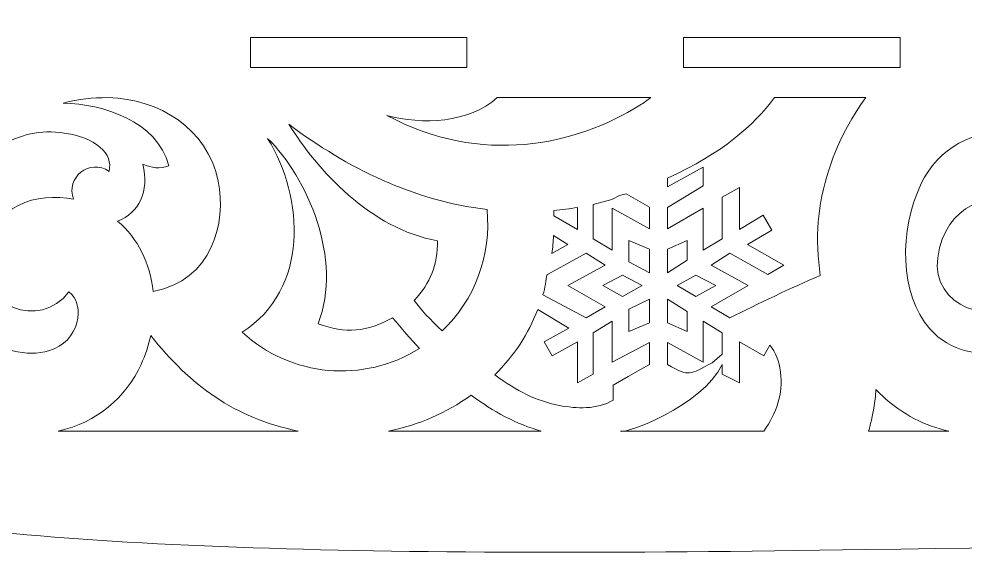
# Model space of a CAD drawing. Header units: centimetres. Extents: x -37.2 to 46.1, y -22.8 to 27.9.
# Drawn here: x 5.24 to 17.83, y -22.83 to -15.66 of the extents above; entities that cross this region are included whole.
import ezdxf

# ---------------------------------------------------------------- set-up
doc = ezdxf.new("R2010")
doc.units = ezdxf.units.CM
doc.header["$MEASUREMENT"] = 0
doc.layers.add('layer 1', color=7, linetype='Continuous')

msp = doc.modelspace()

# ---------------------------------------------------------------- linework, layer by layer
at = {"layer": 'layer 1', "color": 142, "lineweight": 9}
for points, knots in [([(5.04138, -7.22903), (5.04138, -7.22903), (5.04138, -7.80486), (5.04138, -7.80486), (5.04138, -7.80486), (4.11974, -8.68208), (3.58539, -9.56149), (3.36251, -10.50175), (3.36251, -10.50175), (3.05232, -11.81044), (3.3578, -13.15915), (4.07231, -14.72373), (4.07231, -14.72373), (4.15243, -14.89916), (4.21135, -15.0615), (4.25166, -15.21113), (4.25166, -15.21113), (4.25166, -15.21113), (4.0465, -15.4784), (4.0465, -15.4784), (4.0465, -15.4784), (4.0465, -15.4784), (3.81004, -15.51384), (3.81004, -15.51384), (3.81004, -15.51384), (3.81004, -15.51384), (4.02782, -15.2193), (4.02782, -15.2193), (4.02782, -15.2193), (4.02782, -15.2193), (3.93349, -15.14337), (3.93349, -15.14337), (3.93349, -15.14337), (3.93349, -15.14337), (3.63977, -15.53223), (3.63977, -15.53223), (3.63977, -15.53223), (3.60258, -15.4427), (3.58737, -15.38952), (3.47088, -15.31459), (3.47088, -15.31459), (3.47088, -15.31459), (3.91715, -15.12923), (3.91715, -15.12923), (3.91715, -15.12923), (3.91715, -15.12923), (3.87266, -15.02212), (3.87266, -15.02212), (3.87266, -15.02212), (3.87266, -15.02212), (3.53611, -15.15668), (3.53611, -15.15668), (3.53611, -15.15668), (3.53611, -15.15668), (3.63003, -14.9293), (3.63003, -14.9293), (3.63003, -14.9293), (3.63003, -14.9293), (3.96919, -14.78842), (3.96919, -14.78842), (3.96919, -14.78842), (3.96919, -14.78842), (3.91578, -14.68502), (3.91578, -14.68502), (3.91578, -14.68502), (3.91578, -14.68502), (3.69525, -14.7714), (3.69525, -14.7714), (3.69525, -14.7714), (3.69525, -14.7714), (3.76831, -14.59453), (3.76831, -14.59453), (3.76831, -14.59453), (3.76831, -14.59453), (3.66093, -14.55018), (3.66093, -14.55018), (3.66093, -14.55018), (3.66093, -14.55018), (3.58787, -14.72703), (3.58787, -14.72703), (3.58787, -14.72703), (3.58787, -14.72703), (3.49258, -14.51022), (3.49258, -14.51022), (3.49258, -14.51022), (3.49258, -14.51022), (3.38177, -14.54578), (3.38177, -14.54578), (3.38177, -14.54578), (3.38177, -14.54578), (3.52265, -14.88494), (3.52265, -14.88494), (3.52265, -14.88494), (3.52265, -14.88494), (3.42873, -15.11233), (3.42873, -15.11233), (3.42873, -15.11233), (3.42873, -15.11233), (3.28524, -14.77949), (3.28524, -14.77949), (3.28524, -14.77949), (3.28524, -14.77949), (3.17814, -14.82397), (3.17814, -14.82397), (3.17814, -14.82397), (3.17814, -14.82397), (3.3635, -15.27024), (3.3635, -15.27024), (3.3635, -15.27024), (3.3635, -15.27024), (3.34194, -15.26873), (3.34194, -15.26873), (3.34194, -15.26873), (3.25672, -15.24832), (3.17282, -15.26049), (3.09025, -15.30526), (3.09025, -15.30526), (3.09025, -15.30526), (3.15026, -14.81985), (3.15026, -14.81985), (3.15026, -14.81985), (3.15026, -14.81985), (3.02984, -14.80708), (3.02984, -14.80708), (3.02984, -14.80708), (3.02984, -14.80708), (2.98259, -15.17206), (2.98259, -15.17206), (2.98259, -15.17206), (2.98259, -15.17206), (2.83375, -14.97748), (2.83375, -14.97748), (2.83375, -14.97748), (2.83375, -14.97748), (2.88731, -14.61512), (2.88731, -14.61512), (2.88731, -14.61512), (2.88731, -14.61512), (2.76949, -14.59603), (2.76949, -14.59603), (2.76949, -14.59603), (2.76949, -14.59603), (2.73503, -14.84059), (2.73503, -14.84059), (2.73503, -14.84059), (2.73503, -14.84059), (2.61365, -14.68693), (2.61365, -14.68693), (2.61365, -14.68693), (2.61365, -14.68693), (2.52398, -14.7608), (2.52398, -14.7608), (2.52398, -14.7608), (2.52398, -14.7608), (2.63904, -14.91184), (2.63904, -14.91184), (2.63904, -14.91184), (2.63904, -14.91184), (2.39449, -14.87739), (2.39449, -14.87739), (2.39449, -14.87739), (2.39449, -14.87739), (2.38804, -15.00041), (2.38804, -15.00041), (2.38804, -15.00041), (2.38804, -15.00041), (2.73777, -15.04874), (2.73777, -15.04874), (2.73777, -15.04874), (2.73777, -15.04874), (2.89554, -15.23962), (2.89554, -15.23962), (2.89554, -15.23962), (2.89554, -15.23962), (2.52797, -15.19869), (2.52797, -15.19869), (2.52797, -15.19869), (2.52797, -15.19869), (2.51779, -15.3128), (2.51779, -15.3128), (2.51779, -15.3128), (2.51779, -15.3128), (2.99427, -15.37651), (2.99427, -15.37651), (2.99427, -15.37651), (2.97684, -15.41868), (2.9363, -15.42787), (2.91683, -15.49241), (2.91683, -15.49241), (2.91683, -15.49241), (2.88991, -15.62917), (2.88991, -15.62917), (2.88991, -15.62917), (2.88991, -15.62917), (2.50736, -15.33807), (2.50736, -15.33807), (2.50736, -15.33807), (2.50736, -15.33807), (2.43143, -15.4324), (2.43143, -15.4324), (2.43143, -15.4324), (2.43143, -15.4324), (2.72335, -15.65649), (2.72335, -15.65649), (2.72335, -15.65649), (2.72335, -15.65649), (2.47427, -15.6867), (2.47427, -15.6867), (2.47427, -15.6867), (2.47427, -15.6867), (2.19498, -15.46782), (2.19498, -15.46782), (2.19498, -15.46782), (2.19498, -15.46782), (2.11272, -15.55954), (2.11272, -15.55954), (2.11272, -15.55954), (2.11272, -15.55954), (2.3077, -15.71402), (2.3077, -15.71402), (2.3077, -15.71402), (2.3077, -15.71402), (2.12219, -15.73351), (2.12219, -15.73351), (2.12219, -15.73351), (2.12219, -15.73351), (2.13099, -15.85545), (2.13099, -15.85545), (2.13099, -15.85545), (2.13099, -15.85545), (2.32542, -15.83226), (2.32542, -15.83226), (2.32542, -15.83226), (2.32542, -15.83226), (2.17986, -16.02352), (2.17986, -16.02352), (2.17986, -16.02352), (2.17986, -16.02352), (2.27681, -16.09314), (2.27681, -16.09314), (2.27681, -16.09314), (2.27681, -16.09314), (2.49197, -15.80492), (2.49197, -15.80492), (2.49197, -15.80492), (2.49197, -15.80492), (2.73474, -15.77211), (2.73474, -15.77211), (2.73474, -15.77211), (2.73474, -15.77211), (2.51066, -16.06403), (2.51066, -16.06403), (2.51066, -16.06403), (2.51066, -16.06403), (2.60759, -16.13365), (2.60759, -16.13365), (2.60759, -16.13365), (2.60759, -16.13365), (2.90872, -15.76263), (2.90872, -15.76263), (2.90872, -15.76263), (2.93563, -15.85262), (2.99069, -15.92219), (3.0739, -15.97136), (3.0739, -15.97136), (3.0739, -15.97136), (2.62764, -16.15672), (2.62764, -16.15672), (2.62764, -16.15672), (2.62764, -16.15672), (2.67474, -16.2575), (2.67474, -16.2575), (2.67474, -16.2575), (2.67474, -16.2575), (3.01129, -16.12294), (3.01129, -16.12294), (3.01129, -16.12294), (3.01129, -16.12294), (2.91736, -16.35034), (2.91736, -16.35034), (2.91736, -16.35034), (2.91736, -16.35034), (2.57908, -16.48911), (2.57908, -16.48911), (2.57908, -16.48911), (2.57908, -16.48911), (2.62727, -16.59704), (2.62727, -16.59704), (2.62727, -16.59704), (2.53945, -16.55959), (2.45776, -16.51209), (2.38493, -16.45452), (2.38493, -16.45452), (2.12967, -16.25279), (1.99271, -15.8816), (2.13259, -15.32621), (2.13259, -15.32621), (2.41633, -14.19966), (2.07142, -13.07487), (1.31467, -12.2466), (1.31467, -12.2466), (0.62726, -11.49422), (-0.42188, -10.97805), (-1.45658, -11.12116), (-1.45658, -11.12116), (-3.77727, -11.44212), (-4.74234, -13.38298), (-4.47224, -15.58046), (-4.47224, -15.58046), (-4.42456, -15.96838), (-4.33878, -16.36589), (-4.21669, -16.76513), (-4.21669, -16.76513), (-4.79473, -16.86683), (-5.32915, -17.2274), (-5.5415, -17.87243), (-5.5415, -17.87243), (-5.65942, -18.23307), (-5.61338, -18.73274), (-5.28413, -19.05845), (-5.28413, -19.05845), (-5.01169, -19.29137), (-4.67593, -19.31282), (-4.41263, -19.05845), (-4.41263, -19.05845), (-4.12002, -18.75623), (-4.35351, -18.23307), (-4.76036, -18.28443), (-4.76036, -18.28443), (-4.85108, -17.97684), (-4.64613, -17.81971), (-4.35619, -17.79154), (-4.35619, -17.79154), (-4.11173, -17.77077), (-3.80631, -17.94811), (-3.47977, -18.45663), (-3.47977, -18.45663), (-3.43698, -18.53111), (-3.39301, -18.6043), (-3.34818, -18.67755), (-3.34818, -18.67755), (-2.2276, -20.48726), (-0.51073, -21.54817), (2.42099, -22.1322), (2.42099, -22.1322), (5.48001, -22.74159), (9.91313, -22.82743), (16.50877, -22.72871), (16.50877, -22.72871), (26.61682, -22.57742), (31.69118, -22.53529), (39.75325, -22.53529), (39.75325, -22.53529), (40.12609, -22.53529), (40.4675, -22.46321), (40.7757, -22.3332), (40.7757, -22.3332), (40.7757, -22.3332), (40.89259, -22.33345), (40.89259, -22.33345), (40.89259, -22.33345), (40.89259, -22.31752), (40.89981, -22.29612), (40.91347, -22.27006), (40.91347, -22.27006), (41.63048, -21.91592), (42.15383, -21.23918), (42.45852, -20.43673), (42.45852, -20.43673), (43.24648, -18.36154), (42.51304, -15.42093), (39.8571, -15.2402), (39.8571, -15.2402), (38.69057, -15.16083), (38.1064, -15.39247), (37.54139, -15.68056), (37.54139, -15.68056), (37.54139, -15.68056), (37.54139, -10.36566), (37.54139, -10.36566), (37.54139, -10.36566), (39.02251, -10.411), (40.66563, -9.33482), (41.2405, -8.11794), (41.2405, -8.11794), (41.8106, -6.91113), (41.73556, -5.27261), (41.37358, -3.97873), (41.37358, -3.97873), (41.53178, -4.02868), (41.69777, -4.05556), (41.86662, -4.06129), (41.86662, -4.06129), (42.86671, -4.13567), (43.68738, -3.52313), (44.11011, -2.68933), (44.11011, -2.68933), (44.76561, -1.39644), (44.23801, 0.49636), (43.22619, 1.41474), (43.22619, 1.41474), (43.17437, 1.46064), (43.12191, 1.5028), (43.0686, 1.54245), (43.0686, 1.54245), (42.8948, 1.68796), (42.70495, 1.81484), (42.50263, 1.91308), (42.50263, 1.91308), (41.48407, 2.41504), (40.10785, 2.33105), (39.02131, 1.67297), (39.02131, 1.67297), (37.93501, 1.01528), (37.14131, -0.21827), (36.68906, -1.36518), (36.68906, -1.36518), (36.23759, -2.51069), (36.13334, -3.57314), (35.89227, -4.40207), (35.89227, -4.40207), (35.65025, -5.23281), (35.27814, -5.8283), (34.84764, -6.15491), (34.84764, -6.15491), (34.48777, -6.4347), (34.09102, -6.51931), (33.79801, -6.3093), (33.79801, -6.3093), (33.79801, -6.3093), (33.79809, -6.30915), (33.79809, -6.30915), (33.79809, -6.30915), (34.10489, -5.73389), (33.71261, -5.34756), (33.32365, -5.38679), (33.32365, -5.38679), (31.82911, -5.23127), (29.60017, -9.3815), (28.127, -10.25573), (28.127, -10.25573), (26.64157, -11.13724), (26.03771, -11.22866), (24.61122, -10.53215), (24.61122, -10.53215), (25.31235, -10.71002), (26.35719, -10.59902), (26.58322, -9.82779), (26.58322, -9.82779), (26.39824, -9.77087), (26.2211, -9.75273), (26.02872, -9.77087), (26.02872, -9.77087), (26.37399, -9.42475), (26.51633, -8.93082), (26.34194, -8.49381), (26.34194, -8.49381), (26.21661, -8.17975), (26.04896, -8.10899), (25.84064, -8.0367), (25.84064, -8.0367), (25.08886, -7.77585), (24.84623, -8.91499), (25.64981, -8.92602), (25.64981, -8.92602), (25.66819, -9.2277), (25.45115, -9.48596), (25.12116, -9.63751), (25.12116, -9.63751), (24.7317, -9.82211), (24.18973, -9.85413), (23.54647, -9.69439), (23.54647, -9.69439), (22.90481, -9.53469), (22.16573, -9.17895), (21.2308, -9.04556), (21.2308, -9.04556), (20.41389, -8.92915), (19.44789, -8.97775), (18.63457, -9.34654), (18.63457, -9.34654), (18.63457, -9.34654), (18.6342, -9.34666), (18.6342, -9.34666), (18.6342, -9.34666), (17.81908, -9.61102), (16.12254, -10.49685), (14.9614, -10.26498), (14.9614, -10.26498), (13.58409, -9.98683), (11.95365, -9.04502), (11.07222, -7.14028), (11.07222, -7.14028), (11.63012, -7.91397), (12.74654, -8.69541), (13.55443, -8.12621), (13.55443, -8.12621), (13.41483, -7.91221), (13.25356, -7.74322), (13.04973, -7.59706), (13.04973, -7.59706), (13.65321, -7.54956), (14.16829, -7.18298), (14.32719, -6.60247), (14.32719, -6.60247), (14.44138, -6.18526), (14.32938, -5.97236), (14.17837, -5.7233), (14.17837, -5.7233), (13.63337, -4.82445), (12.53018, -5.74297), (13.31575, -6.4392), (13.31575, -6.4392), (13.10525, -6.75293), (12.69507, -6.82299), (12.25416, -6.69127), (12.25416, -6.69127), (11.72945, -6.54151), (11.16971, -6.11093), (10.65525, -5.4045), (10.65525, -5.4045), (10.14235, -4.69948), (9.68179, -3.71768), (8.85919, -2.78852), (8.85919, -2.78852), (8.03538, -1.85831), (6.85387, -0.97512), (5.58633, -0.75725), (5.58633, -0.75725), (4.31841, -0.53911), (2.96666, -0.98351), (2.15754, -1.85483), (2.15754, -1.85483), (1.38105, -2.68159), (0.97107, -3.71284), (1.3237, -5.32958), (1.3237, -5.32958), (1.67633, -6.94634), (2.94462, -8.04961), (4.79523, -7.35661), (4.79523, -7.35661), (4.88034, -7.3195), (4.96266, -7.27697), (5.04138, -7.22903)], [0, 0, 0, 0, 0.00729927, 0.00729927, 0.00729927, 0.00729927, 0.01459854, 0.01459854, 0.01459854, 0.01459854, 0.02189781, 0.02189781, 0.02189781, 0.02189781, 0.02919708, 0.02919708, 0.02919708, 0.02919708, 0.03649635, 0.03649635, 0.03649635, 0.03649635, 0.04379562, 0.04379562, 0.04379562, 0.04379562, 0.05109489, 0.05109489, 0.05109489, 0.05109489, 0.05839416, 0.05839416, 0.05839416, 0.05839416, 0.06569343, 0.06569343, 0.06569343, 0.06569343, 0.0729927, 0.0729927, 0.0729927, 0.0729927, 0.08029197, 0.08029197, 0.08029197, 0.08029197, 0.08759124, 0.08759124, 0.08759124, 0.08759124, 0.09489051, 0.09489051, 0.09489051, 0.09489051, 0.10218978, 0.10218978, 0.10218978, 0.10218978, 0.10948905, 0.10948905, 0.10948905, 0.10948905, 0.11678832, 0.11678832, 0.11678832, 0.11678832, 0.12408759, 0.12408759, 0.12408759, 0.12408759, 0.13138686, 0.13138686, 0.13138686, 0.13138686, 0.13868613, 0.13868613, 0.13868613, 0.13868613, 0.1459854, 0.1459854, 0.1459854, 0.1459854, 0.15328467, 0.15328467, 0.15328467, 0.15328467, 0.16058394, 0.16058394, 0.16058394, 0.16058394, 0.16788321, 0.16788321, 0.16788321, 0.16788321, 0.17518248, 0.17518248, 0.17518248, 0.17518248, 0.18248175, 0.18248175, 0.18248175, 0.18248175, 0.18978102, 0.18978102, 0.18978102, 0.18978102, 0.19708029, 0.19708029, 0.19708029, 0.19708029, 0.20437956, 0.20437956, 0.20437956, 0.20437956, 0.21167883, 0.21167883, 0.21167883, 0.21167883, 0.2189781, 0.2189781, 0.2189781, 0.2189781, 0.22627737, 0.22627737, 0.22627737, 0.22627737, 0.23357664, 0.23357664, 0.23357664, 0.23357664, 0.24087591, 0.24087591, 0.24087591, 0.24087591, 0.24817518, 0.24817518, 0.24817518, 0.24817518, 0.25547445, 0.25547445, 0.25547445, 0.25547445, 0.26277372, 0.26277372, 0.26277372, 0.26277372, 0.27007299, 0.27007299, 0.27007299, 0.27007299, 0.27737226, 0.27737226, 0.27737226, 0.27737226, 0.28467153, 0.28467153, 0.28467153, 0.28467153, 0.2919708, 0.2919708, 0.2919708, 0.2919708, 0.29927007, 0.29927007, 0.29927007, 0.29927007, 0.30656934, 0.30656934, 0.30656934, 0.30656934, 0.31386861, 0.31386861, 0.31386861, 0.31386861, 0.32116788, 0.32116788, 0.32116788, 0.32116788, 0.32846715, 0.32846715, 0.32846715, 0.32846715, 0.33576642, 0.33576642, 0.33576642, 0.33576642, 0.34306569, 0.34306569, 0.34306569, 0.34306569, 0.35036496, 0.35036496, 0.35036496, 0.35036496, 0.35766423, 0.35766423, 0.35766423, 0.35766423, 0.3649635, 0.3649635, 0.3649635, 0.3649635, 0.37226277, 0.37226277, 0.37226277, 0.37226277, 0.37956204, 0.37956204, 0.37956204, 0.37956204, 0.38686131, 0.38686131, 0.38686131, 0.38686131, 0.39416058, 0.39416058, 0.39416058, 0.39416058, 0.40145985, 0.40145985, 0.40145985, 0.40145985, 0.40875912, 0.40875912, 0.40875912, 0.40875912, 0.41605839, 0.41605839, 0.41605839, 0.41605839, 0.42335766, 0.42335766, 0.42335766, 0.42335766, 0.43065693, 0.43065693, 0.43065693, 0.43065693, 0.4379562, 0.4379562, 0.4379562, 0.4379562, 0.44525547, 0.44525547, 0.44525547, 0.44525547, 0.45255474, 0.45255474, 0.45255474, 0.45255474, 0.45985401, 0.45985401, 0.45985401, 0.45985401, 0.46715328, 0.46715328, 0.46715328, 0.46715328, 0.47445255, 0.47445255, 0.47445255, 0.47445255, 0.48175182, 0.48175182, 0.48175182, 0.48175182, 0.48905109, 0.48905109, 0.48905109, 0.48905109, 0.49635036, 0.49635036, 0.49635036, 0.49635036, 0.50364964, 0.50364964, 0.50364964, 0.50364964, 0.51094891, 0.51094891, 0.51094891, 0.51094891, 0.51824818, 0.51824818, 0.51824818, 0.51824818, 0.52554745, 0.52554745, 0.52554745, 0.52554745, 0.53284672, 0.53284672, 0.53284672, 0.53284672, 0.54014599, 0.54014599, 0.54014599, 0.54014599, 0.54744526, 0.54744526, 0.54744526, 0.54744526, 0.55474453, 0.55474453, 0.55474453, 0.55474453, 0.5620438, 0.5620438, 0.5620438, 0.5620438, 0.56934307, 0.56934307, 0.56934307, 0.56934307, 0.57664234, 0.57664234, 0.57664234, 0.57664234, 0.58394161, 0.58394161, 0.58394161, 0.58394161, 0.59124088, 0.59124088, 0.59124088, 0.59124088, 0.59854015, 0.59854015, 0.59854015, 0.59854015, 0.60583942, 0.60583942, 0.60583942, 0.60583942, 0.61313869, 0.61313869, 0.61313869, 0.61313869, 0.62043796, 0.62043796, 0.62043796, 0.62043796, 0.62773723, 0.62773723, 0.62773723, 0.62773723, 0.6350365, 0.6350365, 0.6350365, 0.6350365, 0.64233577, 0.64233577, 0.64233577, 0.64233577, 0.64963504, 0.64963504, 0.64963504, 0.64963504, 0.65693431, 0.65693431, 0.65693431, 0.65693431, 0.66423358, 0.66423358, 0.66423358, 0.66423358, 0.67153285, 0.67153285, 0.67153285, 0.67153285, 0.67883212, 0.67883212, 0.67883212, 0.67883212, 0.68613139, 0.68613139, 0.68613139, 0.68613139, 0.69343066, 0.69343066, 0.69343066, 0.69343066, 0.70072993, 0.70072993, 0.70072993, 0.70072993, 0.7080292, 0.7080292, 0.7080292, 0.7080292, 0.71532847, 0.71532847, 0.71532847, 0.71532847, 0.72262774, 0.72262774, 0.72262774, 0.72262774, 0.72992701, 0.72992701, 0.72992701, 0.72992701, 0.73722628, 0.73722628, 0.73722628, 0.73722628, 0.74452555, 0.74452555, 0.74452555, 0.74452555, 0.75182482, 0.75182482, 0.75182482, 0.75182482, 0.75912409, 0.75912409, 0.75912409, 0.75912409, 0.76642336, 0.76642336, 0.76642336, 0.76642336, 0.77372263, 0.77372263, 0.77372263, 0.77372263, 0.7810219, 0.7810219, 0.7810219, 0.7810219, 0.78832117, 0.78832117, 0.78832117, 0.78832117, 0.79562044, 0.79562044, 0.79562044, 0.79562044, 0.80291971, 0.80291971, 0.80291971, 0.80291971, 0.81021898, 0.81021898, 0.81021898, 0.81021898, 0.81751825, 0.81751825, 0.81751825, 0.81751825, 0.82481752, 0.82481752, 0.82481752, 0.82481752, 0.83211679, 0.83211679, 0.83211679, 0.83211679, 0.83941606, 0.83941606, 0.83941606, 0.83941606, 0.84671533, 0.84671533, 0.84671533, 0.84671533, 0.8540146, 0.8540146, 0.8540146, 0.8540146, 0.86131387, 0.86131387, 0.86131387, 0.86131387, 0.86861314, 0.86861314, 0.86861314, 0.86861314, 0.87591241, 0.87591241, 0.87591241, 0.87591241, 0.88321168, 0.88321168, 0.88321168, 0.88321168, 0.89051095, 0.89051095, 0.89051095, 0.89051095, 0.89781022, 0.89781022, 0.89781022, 0.89781022, 0.90510949, 0.90510949, 0.90510949, 0.90510949, 0.91240876, 0.91240876, 0.91240876, 0.91240876, 0.91970803, 0.91970803, 0.91970803, 0.91970803, 0.9270073, 0.9270073, 0.9270073, 0.9270073, 0.93430657, 0.93430657, 0.93430657, 0.93430657, 0.94160584, 0.94160584, 0.94160584, 0.94160584, 0.94890511, 0.94890511, 0.94890511, 0.94890511, 0.95620438, 0.95620438, 0.95620438, 0.95620438, 0.96350365, 0.96350365, 0.96350365, 0.96350365, 0.97080292, 0.97080292, 0.97080292, 0.97080292, 0.97810219, 0.97810219, 0.97810219, 0.97810219, 0.98540146, 0.98540146, 0.98540146, 0.98540146, 1, 1, 1, 1]), ([(10.83611, -15.91228), (10.83611, -15.91228), (11.20503, -15.91228), (11.20503, -15.91228), (11.20503, -15.91228), (11.20503, -15.91228), (11.20503, -16.31228), (11.20503, -16.31228), (11.20503, -16.31228), (11.20503, -16.31228), (8.32321, -16.31228), (8.32321, -16.31228), (8.32321, -16.31228), (8.32321, -16.31228), (8.32321, -15.91228), (8.32321, -15.91228), (8.32321, -15.91228), (8.32321, -15.91228), (8.55483, -15.91228), (8.55483, -15.91228), (8.55483, -15.91228), (8.55483, -15.91228), (10.83611, -15.91228), (10.83611, -15.91228)], [0, 0, 0, 0, 0.14285714, 0.14285714, 0.14285714, 0.14285714, 0.28571429, 0.28571429, 0.28571429, 0.28571429, 0.42857143, 0.42857143, 0.42857143, 0.42857143, 0.57142857, 0.57142857, 0.57142857, 0.57142857, 0.71428571, 0.71428571, 0.71428571, 0.71428571, 1, 1, 1, 1]), ([(16.96866, -15.91228), (16.96866, -15.91228), (15.79423, -15.91228), (15.79423, -15.91228), (15.79423, -15.91228), (15.79423, -15.91228), (14.37151, -15.91228), (14.37151, -15.91228), (14.37151, -15.91228), (14.37151, -15.91228), (14.20446, -15.91228), (14.20446, -15.91228), (14.20446, -15.91228), (14.20446, -15.91228), (14.08749, -15.91228), (14.08749, -15.91228), (14.08749, -15.91228), (14.08749, -15.91228), (14.08684, -15.91228), (14.08684, -15.91228), (14.08684, -15.91228), (14.08684, -15.91228), (14.08684, -16.31228), (14.08684, -16.31228), (14.08684, -16.31228), (14.08684, -16.31228), (16.96866, -16.31228), (16.96866, -16.31228), (16.96866, -16.31228), (16.96866, -16.31228), (16.96866, -15.91228), (16.96866, -15.91228)], [0, 0, 0, 0, 0.11111111, 0.11111111, 0.11111111, 0.11111111, 0.22222222, 0.22222222, 0.22222222, 0.22222222, 0.33333333, 0.33333333, 0.33333333, 0.33333333, 0.44444444, 0.44444444, 0.44444444, 0.44444444, 0.55555556, 0.55555556, 0.55555556, 0.55555556, 0.66666667, 0.66666667, 0.66666667, 0.66666667, 0.77777778, 0.77777778, 0.77777778, 0.77777778, 1, 1, 1, 1]), ([(6.43008, -16.71228), (6.21044, -16.71228), (6.0527, -16.72507), (5.83204, -16.78423), (5.83204, -16.78423), (6.35903, -16.80175), (7.07108, -17.01094), (7.23755, -17.61897), (7.23755, -17.61897), (7.11406, -17.66052), (7.01054, -17.65228), (6.89222, -17.59871), (6.89222, -17.59871), (6.97957, -17.96386), (6.83855, -18.2469), (6.55509, -18.35546), (6.55509, -18.35546), (6.82679, -18.58918), (6.98548, -18.90933), (7.02945, -19.29358), (7.02945, -19.29358), (7.80859, -19.14174), (8.00875, -18.3836), (7.89317, -17.82267), (7.89317, -17.82267), (7.74625, -17.11619), (7.10702, -16.73031), (6.43008, -16.71228)], [0, 0, 0, 0, 0.125, 0.125, 0.125, 0.125, 0.25, 0.25, 0.25, 0.25, 0.375, 0.375, 0.375, 0.375, 0.5, 0.5, 0.5, 0.5, 0.625, 0.625, 0.625, 0.625, 0.75, 0.75, 0.75, 0.75, 1, 1, 1, 1]), ([(13.65374, -16.71228), (13.65374, -16.71228), (11.60794, -16.71228), (11.60794, -16.71228), (11.60794, -16.71228), (11.23683, -17.04977), (10.60319, -17.0781), (10.14004, -16.94912), (10.14004, -16.94912), (11.39489, -17.62171), (12.65524, -17.34793), (13.50727, -16.8124), (13.50727, -16.8124), (13.55822, -16.78022), (13.60699, -16.7468), (13.65374, -16.71228)], [0, 0, 0, 0, 0.2, 0.2, 0.2, 0.2, 0.4, 0.4, 0.4, 0.4, 0.6, 0.6, 0.6, 0.6, 1, 1, 1, 1]), ([(16.51314, -16.71228), (16.51314, -16.71228), (15.29877, -16.71228), (15.29877, -16.71228), (15.29877, -16.71228), (15.01281, -17.08823), (14.61058, -17.44619), (13.87416, -17.7843), (13.87416, -17.7843), (13.87416, -17.7843), (13.87416, -17.8986), (13.87416, -17.8986), (13.87416, -17.8986), (13.87416, -17.8986), (14.3475, -17.63562), (14.3475, -17.63562), (14.3475, -17.63562), (14.3475, -17.63562), (14.3475, -17.88807), (14.3475, -17.88807), (14.3475, -17.88807), (14.3475, -17.88807), (13.87415, -18.1721), (13.87415, -18.1721), (13.87415, -18.1721), (13.87415, -18.1721), (13.87415, -18.45609), (13.87415, -18.45609), (13.87415, -18.45609), (13.87415, -18.45609), (14.34751, -18.18261), (14.34751, -18.18261), (14.34751, -18.18261), (14.34751, -18.18261), (14.3475, -18.74011), (14.3475, -18.74011), (14.3475, -18.74011), (14.3475, -18.74011), (14.59995, -18.59284), (14.59995, -18.59284), (14.59995, -18.59284), (14.59995, -18.59284), (14.59995, -18.03535), (14.59995, -18.03535), (14.59995, -18.03535), (14.59995, -18.03535), (14.83137, -17.90912), (14.83137, -17.90912), (14.83137, -17.90912), (14.83137, -18.1762), (14.83138, -18.21919), (14.83138, -18.46662), (14.83138, -18.46662), (14.83138, -18.46662), (15.14693, -18.27728), (15.14693, -18.27728), (15.14693, -18.27728), (15.14693, -18.27728), (15.26265, -18.47714), (15.26265, -18.47714), (15.26265, -18.47714), (15.26265, -18.47714), (14.93656, -18.66648), (14.93656, -18.66648), (14.93656, -18.66648), (14.93656, -18.66648), (15.42043, -18.93997), (15.42043, -18.93997), (15.42043, -18.93997), (15.42043, -18.93997), (15.21005, -19.0662), (15.21005, -19.0662), (15.21005, -19.0662), (15.21005, -19.0662), (14.70514, -18.78218), (14.70514, -18.78218), (14.70514, -18.78218), (14.70514, -18.78218), (14.45269, -18.93997), (14.45269, -18.93997), (14.45269, -18.93997), (14.45269, -18.93997), (14.94708, -19.21346), (14.94708, -19.21346), (14.94708, -19.21346), (14.94708, -19.21346), (14.45269, -19.49747), (14.45269, -19.49747), (14.45269, -19.49747), (14.45269, -19.49747), (14.70514, -19.64473), (14.70514, -19.64473), (14.70514, -19.64473), (15.08192, -19.4525), (15.51549, -19.24764), (15.90774, -19.07753), (15.90774, -19.07753), (15.87572, -18.85503), (15.86091, -18.58721), (15.8795, -18.36609), (15.8795, -18.36609), (15.92678, -17.7868), (16.15769, -17.19793), (16.51314, -16.71228)], [0, 0, 0, 0, 0.03703704, 0.03703704, 0.03703704, 0.03703704, 0.07407407, 0.07407407, 0.07407407, 0.07407407, 0.11111111, 0.11111111, 0.11111111, 0.11111111, 0.14814815, 0.14814815, 0.14814815, 0.14814815, 0.18518519, 0.18518519, 0.18518519, 0.18518519, 0.22222222, 0.22222222, 0.22222222, 0.22222222, 0.25925926, 0.25925926, 0.25925926, 0.25925926, 0.2962963, 0.2962963, 0.2962963, 0.2962963, 0.33333333, 0.33333333, 0.33333333, 0.33333333, 0.37037037, 0.37037037, 0.37037037, 0.37037037, 0.40740741, 0.40740741, 0.40740741, 0.40740741, 0.44444444, 0.44444444, 0.44444444, 0.44444444, 0.48148148, 0.48148148, 0.48148148, 0.48148148, 0.51851852, 0.51851852, 0.51851852, 0.51851852, 0.55555556, 0.55555556, 0.55555556, 0.55555556, 0.59259259, 0.59259259, 0.59259259, 0.59259259, 0.62962963, 0.62962963, 0.62962963, 0.62962963, 0.66666667, 0.66666667, 0.66666667, 0.66666667, 0.7037037, 0.7037037, 0.7037037, 0.7037037, 0.74074074, 0.74074074, 0.74074074, 0.74074074, 0.77777778, 0.77777778, 0.77777778, 0.77777778, 0.81481481, 0.81481481, 0.81481481, 0.81481481, 0.85185185, 0.85185185, 0.85185185, 0.85185185, 0.88888889, 0.88888889, 0.88888889, 0.88888889, 0.92592593, 0.92592593, 0.92592593, 0.92592593, 1, 1, 1, 1]), ([(8.83535, -17.06728), (9.61052, -17.64945), (10.49994, -18.08674), (11.47162, -18.20122), (11.47162, -18.20122), (11.5335, -18.80373), (11.31164, -19.40215), (10.87376, -19.81675), (10.87376, -19.81675), (10.71656, -19.66904), (10.58208, -19.52544), (10.504, -19.41141), (10.504, -19.41141), (10.72034, -19.17542), (10.81461, -18.93803), (10.81461, -18.61585), (10.81461, -18.61585), (9.92646, -18.46814), (9.19926, -17.66052), (8.83535, -17.06728)], [0, 0, 0, 0, 0.16666667, 0.16666667, 0.16666667, 0.16666667, 0.33333333, 0.33333333, 0.33333333, 0.33333333, 0.5, 0.5, 0.5, 0.5, 0.66666667, 0.66666667, 0.66666667, 0.66666667, 1, 1, 1, 1]), ([(17.25166, -17.85357), (17.47061, -17.38913), (17.96167, -17.11855), (18.47173, -17.17619), (18.47173, -17.17619), (18.96466, -17.22977), (19.18656, -17.4644), (19.12737, -17.69386), (19.12737, -17.69386), (18.87454, -17.51557), (18.54157, -17.77595), (18.65576, -18.0645), (18.65576, -18.0645), (18.17553, -17.97243), (17.57122, -18.11409), (17.47044, -18.84256), (17.47044, -18.84256), (17.3834, -19.48389), (18.20963, -19.81675), (18.59109, -19.29634), (18.59109, -19.29634), (18.82169, -19.46657), (18.73825, -19.96304), (18.32245, -20.08364), (18.32245, -20.08364), (18.05658, -20.16164), (17.63312, -20.09741), (17.36586, -19.78996), (17.36586, -19.78996), (16.96081, -19.32861), (16.95278, -18.47946), (17.25166, -17.85357)], [0, 0, 0, 0, 0.11111111, 0.11111111, 0.11111111, 0.11111111, 0.22222222, 0.22222222, 0.22222222, 0.22222222, 0.33333333, 0.33333333, 0.33333333, 0.33333333, 0.44444444, 0.44444444, 0.44444444, 0.44444444, 0.55555556, 0.55555556, 0.55555556, 0.55555556, 0.66666667, 0.66666667, 0.66666667, 0.66666667, 0.77777778, 0.77777778, 0.77777778, 0.77777778, 1, 1, 1, 1]), ([(4.94515, -17.39592), (4.89031, -17.44931), (4.83302, -17.49964), (4.77354, -17.54685), (4.77354, -17.54685), (4.69002, -17.6359), (4.61929, -17.73881), (4.56518, -17.85357), (4.56518, -17.85357), (4.48055, -18.03084), (4.4214, -18.21872), (4.3877, -18.40904), (4.3877, -18.40904), (4.29514, -18.93803), (4.40799, -19.48389), (4.6794, -19.78996), (4.6794, -19.78996), (4.94666, -20.09741), (5.37011, -20.16164), (5.63598, -20.08364), (5.63598, -20.08364), (6.05178, -19.96304), (6.13522, -19.46657), (5.90463, -19.29634), (5.90463, -19.29634), (5.52316, -19.81675), (4.69694, -19.48389), (4.78397, -18.84256), (4.78397, -18.84256), (4.88474, -18.11409), (5.48907, -17.97243), (5.9693, -18.0645), (5.9693, -18.0645), (5.85511, -17.77595), (6.18807, -17.51557), (6.44091, -17.69386), (6.44091, -17.69386), (6.50008, -17.4644), (6.27819, -17.22977), (5.78527, -17.17619), (5.78527, -17.17619), (5.48043, -17.14174), (5.1824, -17.22456), (4.94515, -17.39592)], [0, 0, 0, 0, 0.08333333, 0.08333333, 0.08333333, 0.08333333, 0.16666667, 0.16666667, 0.16666667, 0.16666667, 0.25, 0.25, 0.25, 0.25, 0.33333333, 0.33333333, 0.33333333, 0.33333333, 0.41666667, 0.41666667, 0.41666667, 0.41666667, 0.5, 0.5, 0.5, 0.5, 0.58333333, 0.58333333, 0.58333333, 0.58333333, 0.66666667, 0.66666667, 0.66666667, 0.66666667, 0.75, 0.75, 0.75, 0.75, 0.83333333, 0.83333333, 0.83333333, 0.83333333, 1, 1, 1, 1]), ([(8.21308, -19.83426), (9.10536, -19.26268), (9.04069, -18.05112), (8.55193, -17.25518), (8.55193, -17.25518), (9.07716, -17.77046), (9.55941, -18.86558), (9.22234, -19.72159), (9.22234, -19.72159), (9.58898, -19.85694), (9.8752, -19.83426), (10.21506, -19.64087), (10.21506, -19.64087), (10.33614, -19.78996), (10.45585, -19.92426), (10.57381, -20.05035), (10.57381, -20.05035), (9.82806, -20.51992), (8.86079, -20.42992), (8.21308, -19.83426)], [0, 0, 0, 0, 0.16666667, 0.16666667, 0.16666667, 0.16666667, 0.33333333, 0.33333333, 0.33333333, 0.33333333, 0.5, 0.5, 0.5, 0.5, 0.66666667, 0.66666667, 0.66666667, 0.66666667, 1, 1, 1, 1]), ([(12.88537, -18.13226), (12.88537, -18.13226), (12.88537, -18.59284), (12.88537, -18.59284), (12.88537, -18.59284), (12.88537, -18.59284), (13.13782, -18.74011), (13.13782, -18.74011), (13.13782, -18.74011), (13.13782, -18.74011), (13.13782, -18.18261), (13.13782, -18.18261), (13.13782, -18.18261), (13.13782, -18.18261), (13.63221, -18.4561), (13.63221, -18.4561), (13.63221, -18.4561), (13.63221, -18.4561), (13.63221, -18.17209), (13.63221, -18.17209), (13.63221, -18.17209), (13.63221, -18.17209), (13.32448, -17.99147), (13.32448, -17.99147), (13.32448, -17.99147), (13.32448, -17.99147), (13.2358, -18.01472), (13.2358, -18.01472), (13.2358, -18.01472), (13.2358, -18.01472), (13.13494, -18.06946), (13.13494, -18.06946), (13.13494, -18.06946), (13.13494, -18.06946), (12.88537, -18.13226), (12.88537, -18.13226)], [0, 0, 0, 0, 0.1, 0.1, 0.1, 0.1, 0.2, 0.2, 0.2, 0.2, 0.3, 0.3, 0.3, 0.3, 0.4, 0.4, 0.4, 0.4, 0.5, 0.5, 0.5, 0.5, 0.6, 0.6, 0.6, 0.6, 0.7, 0.7, 0.7, 0.7, 0.8, 0.8, 0.8, 0.8, 1, 1, 1, 1]), ([(12.36152, -18.28461), (12.36152, -18.28461), (12.67499, -18.46662), (12.67499, -18.46662), (12.67499, -18.46662), (12.67499, -18.46662), (12.67499, -18.17357), (12.67499, -18.17357), (12.67499, -18.17357), (12.5724, -18.19104), (12.46742, -18.20478), (12.35974, -18.21324), (12.35974, -18.21324), (12.36053, -18.23711), (12.36112, -18.2609), (12.36152, -18.28461)], [0, 0, 0, 0, 0.2, 0.2, 0.2, 0.2, 0.4, 0.4, 0.4, 0.4, 0.6, 0.6, 0.6, 0.6, 1, 1, 1, 1]), ([(12.33574, -18.78688), (12.33574, -18.78688), (12.54876, -18.66648), (12.54876, -18.66648), (12.54876, -18.66648), (12.54876, -18.66648), (12.35706, -18.54749), (12.35706, -18.54749), (12.35706, -18.54749), (12.35283, -18.62752), (12.34584, -18.70717), (12.33574, -18.78688)], [0, 0, 0, 0, 0.25, 0.25, 0.25, 0.25, 0.5, 0.5, 0.5, 0.5, 1, 1, 1, 1]), ([(13.35872, -18.61388), (13.35872, -18.61388), (13.35872, -18.89789), (13.35872, -18.89789), (13.35872, -18.89789), (13.35872, -18.89789), (13.63221, -19.04516), (13.63221, -19.04516), (13.63221, -19.04516), (13.63221, -19.04516), (13.63222, -18.7296), (13.63222, -18.7296), (13.63222, -18.7296), (13.63222, -18.7296), (13.35872, -18.61388), (13.35872, -18.61388)], [0, 0, 0, 0, 0.2, 0.2, 0.2, 0.2, 0.4, 0.4, 0.4, 0.4, 0.6, 0.6, 0.6, 0.6, 1, 1, 1, 1]), ([(13.87415, -18.72959), (13.87415, -18.72959), (13.87415, -19.04516), (13.87415, -19.04516), (13.87415, -19.04516), (13.87415, -19.04516), (14.13712, -18.87686), (14.13712, -18.87686), (14.13712, -18.87686), (14.13712, -18.87686), (14.13712, -18.61388), (14.13712, -18.61388), (14.13712, -18.61388), (14.13712, -18.61388), (13.87415, -18.72959), (13.87415, -18.72959)], [0, 0, 0, 0, 0.2, 0.2, 0.2, 0.2, 0.4, 0.4, 0.4, 0.4, 0.6, 0.6, 0.6, 0.6, 1, 1, 1, 1]), ([(12.21535, -19.33859), (12.21535, -19.33859), (12.7907, -19.64474), (12.7907, -19.64474), (12.7907, -19.64474), (12.7907, -19.64474), (13.04315, -19.49747), (13.04315, -19.49747), (13.04315, -19.49747), (13.04315, -19.49747), (12.54876, -19.21347), (12.54876, -19.21347), (12.54876, -19.21347), (12.54876, -19.21347), (13.04315, -18.93997), (13.04315, -18.93997), (13.04315, -18.93997), (13.04315, -18.93997), (12.7907, -18.78218), (12.7907, -18.78218), (12.7907, -18.78218), (12.7907, -18.78218), (12.27527, -19.0662), (12.27527, -19.0662), (12.27527, -19.0662), (12.27527, -19.0662), (12.2731, -19.0649), (12.2731, -19.0649), (12.2731, -19.0649), (12.24756, -19.14716), (12.25103, -19.23659), (12.21535, -19.33859)], [0, 0, 0, 0, 0.11111111, 0.11111111, 0.11111111, 0.11111111, 0.22222222, 0.22222222, 0.22222222, 0.22222222, 0.33333333, 0.33333333, 0.33333333, 0.33333333, 0.44444444, 0.44444444, 0.44444444, 0.44444444, 0.55555556, 0.55555556, 0.55555556, 0.55555556, 0.66666667, 0.66666667, 0.66666667, 0.66666667, 0.77777778, 0.77777778, 0.77777778, 0.77777778, 1, 1, 1, 1]), ([(13.01159, -19.21346), (13.01159, -19.21346), (13.27457, -19.36073), (13.27457, -19.36073), (13.27457, -19.36073), (13.27457, -19.36073), (13.53754, -19.21346), (13.53754, -19.21346), (13.53754, -19.21346), (13.53754, -19.21346), (13.27457, -19.07671), (13.27457, -19.07671), (13.27457, -19.07671), (13.27457, -19.07671), (13.01159, -19.21346), (13.01159, -19.21346)], [0, 0, 0, 0, 0.2, 0.2, 0.2, 0.2, 0.4, 0.4, 0.4, 0.4, 0.6, 0.6, 0.6, 0.6, 1, 1, 1, 1]), ([(14.00037, -19.21346), (14.00037, -19.21346), (14.25283, -19.36074), (14.25283, -19.36074), (14.25283, -19.36074), (14.25283, -19.36074), (14.5158, -19.21346), (14.5158, -19.21346), (14.5158, -19.21346), (14.5158, -19.21346), (14.25283, -19.07671), (14.25283, -19.07671), (14.25283, -19.07671), (14.25283, -19.07671), (14.00037, -19.21346), (14.00037, -19.21346)], [0, 0, 0, 0, 0.2, 0.2, 0.2, 0.2, 0.4, 0.4, 0.4, 0.4, 0.6, 0.6, 0.6, 0.6, 1, 1, 1, 1]), ([(13.35872, -19.82356), (13.35872, -19.82356), (13.63221, -19.70786), (13.63221, -19.70786), (13.63221, -19.70786), (13.63221, -19.70786), (13.63221, -19.39229), (13.63221, -19.39229), (13.63221, -19.39229), (13.63221, -19.39229), (13.35872, -19.52903), (13.35872, -19.52903), (13.35872, -19.52903), (13.35872, -19.52903), (13.35872, -19.82356), (13.35872, -19.82356)], [0, 0, 0, 0, 0.2, 0.2, 0.2, 0.2, 0.4, 0.4, 0.4, 0.4, 0.6, 0.6, 0.6, 0.6, 1, 1, 1, 1]), ([(13.87415, -19.70785), (13.87415, -19.70785), (14.13712, -19.82356), (14.13712, -19.82356), (14.13712, -19.82356), (14.13712, -19.82356), (14.13713, -19.56059), (14.13713, -19.56059), (14.13713, -19.56059), (14.13713, -19.56059), (13.87415, -19.39229), (13.87415, -19.39229), (13.87415, -19.39229), (13.87415, -19.39229), (13.87415, -19.70785), (13.87415, -19.70785)], [0, 0, 0, 0, 0.2, 0.2, 0.2, 0.2, 0.4, 0.4, 0.4, 0.4, 0.6, 0.6, 0.6, 0.6, 1, 1, 1, 1]), ([(13.14834, -20.74101), (13.14834, -20.74101), (13.14834, -20.53885), (13.14834, -20.53885), (13.14834, -20.53885), (13.14834, -20.53885), (13.35164, -20.42394), (13.35164, -20.42394), (13.35164, -20.42394), (13.35164, -20.42394), (13.51449, -20.33188), (13.51449, -20.33188), (13.51449, -20.33188), (13.51449, -20.33188), (13.6322, -20.26535), (13.6322, -20.26535), (13.6322, -20.26535), (13.6322, -20.26535), (13.63221, -19.97083), (13.63221, -19.97083), (13.63221, -19.97083), (13.63221, -19.97083), (13.13782, -20.2338), (13.13782, -20.2338), (13.13782, -20.2338), (13.13782, -20.2338), (13.13782, -19.68682), (13.13782, -19.68682), (13.13782, -19.68682), (13.13782, -19.68682), (12.88538, -19.84459), (12.88538, -19.84459), (12.88538, -19.84459), (12.88538, -19.84459), (12.88536, -20.39158), (12.88536, -20.39158), (12.88536, -20.39158), (12.88536, -20.39158), (12.67499, -20.50728), (12.67499, -20.50728), (12.67499, -20.50728), (12.67499, -20.50728), (12.67499, -19.96031), (12.67499, -19.96031), (12.67499, -19.96031), (12.67499, -19.96031), (12.33838, -20.14965), (12.33838, -20.14965), (12.33838, -20.14965), (12.33838, -20.14965), (12.2332, -19.9603), (12.2332, -19.9603), (12.2332, -19.9603), (12.2332, -19.9603), (12.55928, -19.78149), (12.55928, -19.78149), (12.55928, -19.78149), (12.55928, -19.78149), (12.14699, -19.53411), (12.14699, -19.53411), (12.14699, -19.53411), (12.01992, -19.85902), (11.83799, -20.13964), (11.57517, -20.40312), (11.57517, -20.40312), (11.87476, -20.62056), (12.11657, -20.74665), (12.43372, -20.80847), (12.43372, -20.80847), (12.66378, -20.85352), (12.93261, -20.86496), (13.14834, -20.74101)], [0, 0, 0, 0, 0.05263158, 0.05263158, 0.05263158, 0.05263158, 0.10526316, 0.10526316, 0.10526316, 0.10526316, 0.15789474, 0.15789474, 0.15789474, 0.15789474, 0.21052632, 0.21052632, 0.21052632, 0.21052632, 0.26315789, 0.26315789, 0.26315789, 0.26315789, 0.31578947, 0.31578947, 0.31578947, 0.31578947, 0.36842105, 0.36842105, 0.36842105, 0.36842105, 0.42105263, 0.42105263, 0.42105263, 0.42105263, 0.47368421, 0.47368421, 0.47368421, 0.47368421, 0.52631579, 0.52631579, 0.52631579, 0.52631579, 0.57894737, 0.57894737, 0.57894737, 0.57894737, 0.63157895, 0.63157895, 0.63157895, 0.63157895, 0.68421053, 0.68421053, 0.68421053, 0.68421053, 0.73684211, 0.73684211, 0.73684211, 0.73684211, 0.78947368, 0.78947368, 0.78947368, 0.78947368, 0.84210526, 0.84210526, 0.84210526, 0.84210526, 0.89473684, 0.89473684, 0.89473684, 0.89473684, 1, 1, 1, 1]), ([(14.59995, -20.12805), (14.59995, -20.12805), (14.59995, -19.8446), (14.59995, -19.8446), (14.59995, -19.8446), (14.59995, -19.8446), (14.3475, -19.68682), (14.3475, -19.68682), (14.3475, -19.68682), (14.3475, -19.68682), (14.3475, -20.2338), (14.3475, -20.2338), (14.3475, -20.2338), (14.3475, -20.2338), (13.87415, -19.97082), (13.87415, -19.97082), (13.87415, -19.97082), (13.87415, -19.97082), (13.87415, -20.26535), (13.87415, -20.26535), (13.87415, -20.26535), (14.16466, -20.43321), (14.17147, -20.40166), (14.46637, -20.2416), (14.46637, -20.2416), (14.46637, -20.2416), (14.59995, -20.12805), (14.59995, -20.12805)], [0, 0, 0, 0, 0.125, 0.125, 0.125, 0.125, 0.25, 0.25, 0.25, 0.25, 0.375, 0.375, 0.375, 0.375, 0.5, 0.5, 0.5, 0.5, 0.625, 0.625, 0.625, 0.625, 0.75, 0.75, 0.75, 0.75, 1, 1, 1, 1]), ([(6.86676, -20.26229), (6.92392, -20.13975), (6.96789, -20.01092), (6.99574, -19.87858), (6.99574, -19.87858), (7.53202, -20.54535), (8.09475, -20.96821), (8.9561, -21.1506), (8.9561, -21.1506), (8.9561, -21.1506), (5.76499, -21.1506), (5.76499, -21.1506), (5.76499, -21.1506), (6.28371, -21.0352), (6.66243, -20.70507), (6.86676, -20.26229)], [0, 0, 0, 0, 0.2, 0.2, 0.2, 0.2, 0.4, 0.4, 0.4, 0.4, 0.6, 0.6, 0.6, 0.6, 1, 1, 1, 1]), ([(15.2378, -20.00504), (15.2378, -20.00504), (15.15746, -20.14965), (15.15746, -20.14965), (15.15746, -20.14965), (15.15746, -20.14965), (14.83136, -19.96031), (14.83136, -19.96031), (14.83136, -19.96031), (14.83136, -19.96031), (14.83137, -20.5073), (14.83137, -20.5073), (14.83137, -20.5073), (14.83137, -20.5073), (14.59995, -20.39158), (14.59995, -20.39158), (14.59995, -20.39158), (14.59995, -20.39158), (14.59995, -20.26386), (14.59995, -20.26386), (14.59995, -20.26386), (14.34466, -20.81766), (13.28054, -21.20271), (13.24929, -21.1506), (13.24929, -21.1506), (13.24929, -21.1506), (15.1568, -21.1506), (15.1568, -21.1506), (15.1568, -21.1506), (15.32467, -20.90087), (15.41481, -20.67141), (15.37593, -20.36018), (15.37593, -20.36018), (15.35899, -20.22625), (15.31247, -20.10152), (15.2378, -20.00504)], [0, 0, 0, 0, 0.1, 0.1, 0.1, 0.1, 0.2, 0.2, 0.2, 0.2, 0.3, 0.3, 0.3, 0.3, 0.4, 0.4, 0.4, 0.4, 0.5, 0.5, 0.5, 0.5, 0.6, 0.6, 0.6, 0.6, 0.7, 0.7, 0.7, 0.7, 0.8, 0.8, 0.8, 0.8, 1, 1, 1, 1]), ([(16.72649, -21.1506), (16.72649, -21.1506), (16.54754, -21.1506), (16.54754, -21.1506), (16.54754, -21.1506), (16.56659, -21.11267), (16.61131, -20.8979), (16.62011, -20.84729), (16.62011, -20.84729), (16.63489, -20.76416), (16.64279, -20.67965), (16.64829, -20.59652), (16.64829, -20.59652), (16.67317, -20.62535), (16.70121, -20.65077), (16.72881, -20.6769), (16.72881, -20.6769), (17.00159, -20.93453), (17.3108, -21.08364), (17.61832, -21.1506), (17.61832, -21.1506), (17.61832, -21.1506), (16.72649, -21.1506), (16.72649, -21.1506)], [0, 0, 0, 0, 0.14285714, 0.14285714, 0.14285714, 0.14285714, 0.28571429, 0.28571429, 0.28571429, 0.28571429, 0.42857143, 0.42857143, 0.42857143, 0.42857143, 0.57142857, 0.57142857, 0.57142857, 0.57142857, 0.71428571, 0.71428571, 0.71428571, 0.71428571, 1, 1, 1, 1]), ([(11.26075, -20.67141), (11.55187, -20.88873), (11.86801, -21.06286), (12.19432, -21.1506), (12.19432, -21.1506), (12.19432, -21.1506), (10.16138, -21.1506), (10.16138, -21.1506), (10.16138, -21.1506), (10.56867, -21.06609), (10.92194, -20.91565), (11.26075, -20.67141)], [0, 0, 0, 0, 0.25, 0.25, 0.25, 0.25, 0.5, 0.5, 0.5, 0.5, 1, 1, 1, 1])]:
    msp.add_open_spline(points, degree=3, knots=knots, dxfattribs=at)

doc.saveas('drawing.dxf')
